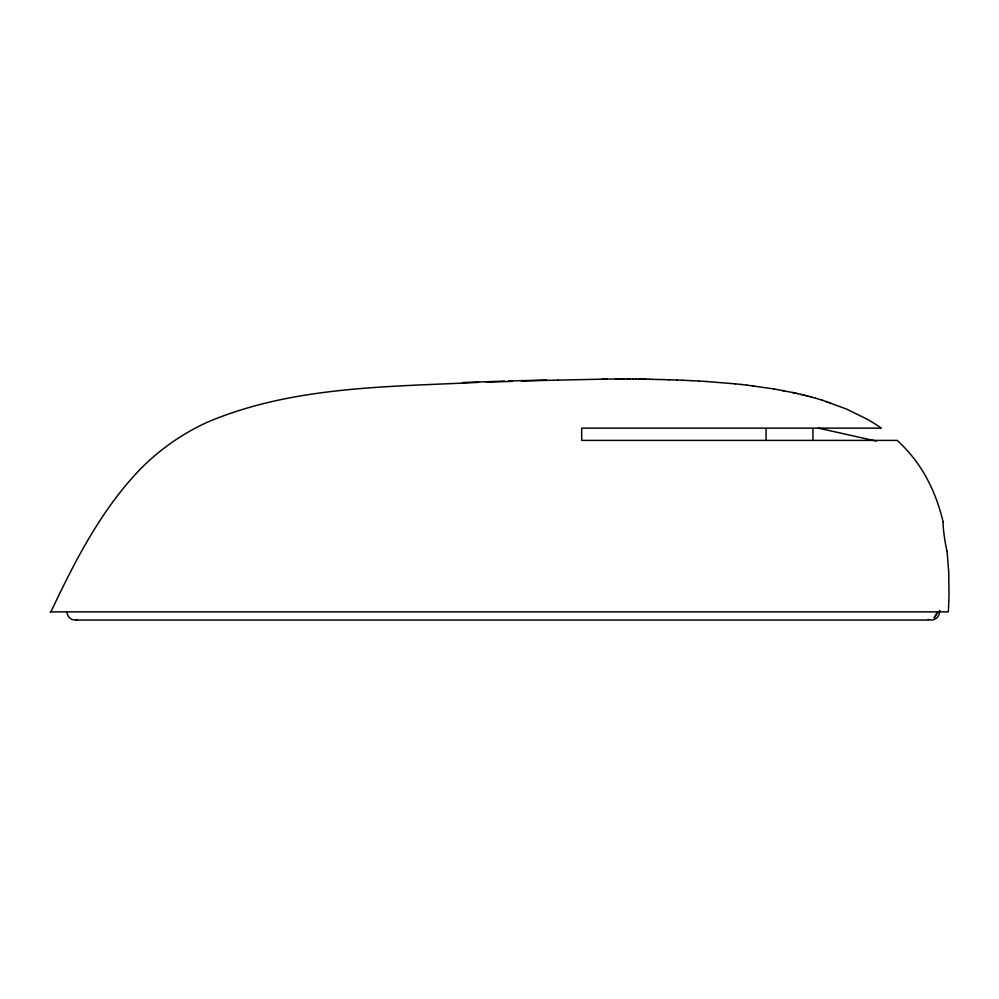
<?xml version="1.0" encoding="UTF-8"?>
<svg xmlns="http://www.w3.org/2000/svg" width="999" height="999" viewBox="0 0 999 999"><rect width="100%" height="100%" fill="white"/><g stroke="black" fill="none" stroke-linecap="round" stroke-linejoin="round"><path stroke-width="1.5" d="M948.988 594.592L948.713 572.102L947.089 551.223M948.975 595.579L948.95 596.578M948.925 597.589L948.9 598.588M948.863 599.6L948.725 603.621M948.688 604.657L948.501 608.778M948.438 609.815L948.326 611.875L50.087 611.875M939.772 610.839L939.722 611.875M939.584 610.451L939.497 611.875A8.167 8.167 0 0 1 928.333 619.467M50.912 611.875C75.05 560.801 101.274 509.365 141.009 468.444A224.163 224.163 0 0 1 207.954 421.953C293.194 386.026 387.812 386.925 478.633 382.342M462.599 382.53L504.557 381.106M486.276 382.13L512.287 381.368M521.466 381.106L524.525 381.019M524.525 380.906L557.804 380.119M508.616 380.981L546.628 380.057M557.779 380.119L602.684 379.158M603.433 379.158L615.559 379.008M602.247 379.17L603.708 379.145M607.305 379.108L605.232 379.133M615.496 379.008L616.221 379.008M616.158 379.008L618.269 378.996M618.194 378.996L620.416 378.983M75.787 620.042L928.471 620.042M621.853 378.983L620.354 378.983M624 378.996L621.79 378.983M626.848 379.008L623.938 378.996M629.707 379.033L626.785 379.008M639.023 379.121L628.92 379.021M632.567 379.046L633.291 379.058M635.439 379.083L636.151 379.083M638.96 379.121L649.3 379.27M640.446 379.133L646.353 379.22M649.238 379.27L652.247 379.333M652.197 379.333L668.331 379.732M669.717 379.782L676.91 380.032M668.281 379.732L669.755 379.782M676.872 380.032L682.704 380.257M682.667 380.257L691.433 380.656M691.408 380.656L698.763 381.044M698.751 381.044L706.093 381.481M706.081 381.481L735.127 383.841M735.114 383.841L740.908 384.44M740.896 384.44L746.678 385.09M746.665 385.09L774 388.973M752.447 385.801L753.883 385.976M773.988 388.961L792.557 392.507M782.567 390.497L783.99 390.771M792.532 392.495L795.379 393.119M793.231 392.644L793.943 392.807M795.354 393.107L796.79 393.431M818.393 428.134L876.235 441.058M796.765 393.431L797.502 393.594M797.477 393.594L804.595 395.279M801.061 394.418L801.772 394.593M803.159 394.93L803.858 395.104M804.57 395.279L807.404 395.991M805.968 395.629L806.68 395.804M807.379 395.991L808.803 396.353M808.778 396.353L810.214 396.728M810.189 396.728L811.613 397.103M811.588 397.103L815.808 398.276M815.796 398.276L822.077 400.149M822.065 400.137L846.615 409.091L867.482 419.393A172.502 172.502 0 0 1 881.305 428.134L581.68 428.146L581.68 440.397L897.227 440.397L901.285 444.255A143.119 143.119 0 0 1 919.28 465.896C930.781 482.879 938.473 502.222 943.181 522.14M826.223 401.473L826.91 401.698M828.97 402.385L830.344 402.847M812.936 428.758L812.936 439.148M766.071 428.758L766.071 439.148M76.748 619.892A8.154 8.154 0 0 1 66.983 611.875M947.139 551.673A16.446 1.274 81.5 0 1 944.167 535.314A16.446 1.274 81.5 0 1 943.206 522.327M937.811 611.875L934.265 617.619L937.811 611.875"/></g></svg>
